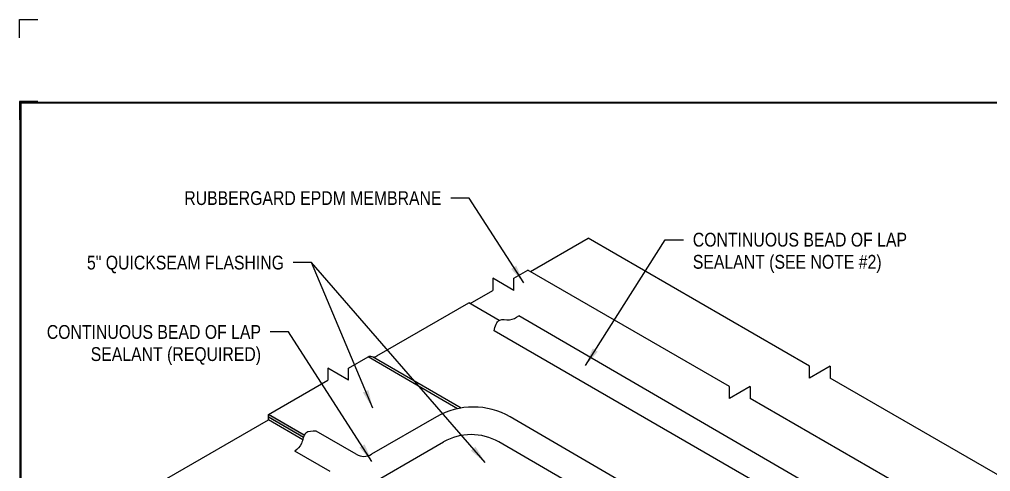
# Model space of a CAD drawing. Header units: inches. Extents: x 165.4 to 185.5, y -66.6 to -49.9.
# Drawn here: x 165.45 to 178.65, y -56 to -49.86 of the extents above; entities that cross this region are included whole.
import ezdxf
from ezdxf.enums import TextEntityAlignment as Align

# ---------------------------------------------------------------- set-up
doc = ezdxf.new("R2010")
doc.units = ezdxf.units.IN
doc.header["$MEASUREMENT"] = 0
doc.layers.get('0').update_dxf_attribs({"linetype": 'CONTINUOUS'})
doc.layers.get('DEFPOINTS').update_dxf_attribs({"linetype": 'CONTINUOUS'})
for name, color, linetype in [('FSBP-ANNO-NOTE', 7, 'CONTINUOUS'), ('FSBP-INSULATION', 7, 'CONTINUOUS'), ('FSBP-MEMBRANE', 7, 'CONTINUOUS'), ('FSBP-SEALANTS', 1, 'CONTINUOUS'), ('FSBP-TTLB-BORDER', 7, 'CONTINUOUS'), ('FSBP-TTLB-TEXT', 7, 'CONTINUOUS')]:
    doc.layers.add(name, color=color, linetype=linetype)
doc.styles.add('FSBP_ARIAL', font='arial.ttf')
doc.styles.add('FSBP_ARIAL_BOLD', font='')
doc.styles.add('FSBP_ARIAL_NAR', font='ARIALN.TTF')
doc.styles.get('FSBP_ARIAL_BOLD').set_extended_font_data('Arial Black')
doc.dimstyles.new('FSBP-LEADER', dxfattribs={"dimtxt": 0.1875, "dimasz": 0.25, "dimexe": 0.0625, "dimexo": 0.125, "dimgap": 0.125, "dimtad": 0, "dimtih": 1, "dimtoh": 1, "dimdec": 4, "dimzin": 0, "dimdsep": 46, "dimlunit": 4, "dimtxsty": 'FSBP_ARIAL_NAR', "dimcen": 0.09375, "dimclrd": 256, "dimclre": 256, "dimclrt": 256, "dimadec": 0, "dimazin": 0, "dimtfac": 1, "dimtdec": 4, "dimtofl": 0, "dimtmove": 0, "dimatfit": 3, "dimfxl": 1, "dimtolj": 1, "dimtzin": 0, "dimlwd": -1, "dimlwe": -1, "dimarcsym": 0})

# ---------------------------------------------------------------- blocks, each defined once
blk = doc.blocks.new('TTLB-EPDM_1')
at = {"layer": 'DEFPOINTS', "linetype": 'Continuous', "ltscale": 1.75}
blk.add_lwpolyline([(-0.015625, 13.88083333333333), (-0.015625, 14.13083333333333), (0.234375, 14.13083333333333)], dxfattribs=at)
at = {"layer": 'DEFPOINTS', "color": 1}
blk.add_lwpolyline([(0.234375, 13.015625), (-0.015625, 13.015625), (-0.015625, 12.765625)], dxfattribs=at)
at = {"layer": 'FSBP-TTLB-BORDER', "const_width": 0.03125}
blk.add_lwpolyline([(20, 0), (20, 13), (0, 13), (0, 0)], dxfattribs=at)
at = {"layer": 'FSBP-TTLB-TEXT'}
for tag, height, style, p in [('MAXIMUM_WARRANTY', 0.1875, 'FSBP_ARIAL_BOLD', (18.03987100774941, 0.2240244307510579)), ('ACCPT_SYSTEMS', 0.21875, 'FSBP_ARIAL', (12.49438170418193, -1.125))]:
    blk.add_attdef(tag, text='', height=height, dxfattribs=dict(at, style=style)).set_placement(p, align=Align.MIDDLE_LEFT)
for tag, height, style, p in [('DETAIL_DESCP_LINE_1', 0.21875, 'FSBP_ARIAL_BOLD', (10.33118450231211, -0.3736318192489421)), ('ISSUE_REV_DATE', 0.21875, 'FSBP_ARIAL', (16.84069633627263, -0.7282559425942452)), ('DETAIL_NUMBER', 0.4375, 'FSBP_ARIAL', (18.91941590748775, -0.8931630692489421))]:
    blk.add_attdef(tag, text='', height=height, dxfattribs=dict(at, style=style)).set_placement(p, align=Align.MIDDLE_CENTER)

msp = doc.modelspace()

# ---------------------------------------------------------------- hatches: boundary and pattern name
at = {"layer": 'FSBP-MEMBRANE'}
h = msp.add_hatch(color=256, dxfattribs=at)
edge = h.paths.add_edge_path()
edge.add_line((168.8323819313687, -55.22489235280876), (168.8323819313686, -55.26239235280858))
edge.add_line((168.8323819313686, -55.26239235280858), (169.3067330835709, -55.536259118223))
edge.add_spline(control_points=[(169.3067330835708, -55.53625911822331), (169.3103108592802, -55.52543229405268), (169.3142126783714, -55.51511335977153), (169.318887476285, -55.50577646013161)], knot_values=[0.2204610961135285, 0.2204610961135285, 0.2204610961135285, 0.2204610961135285, 0.2600930575259853, 0.2600930575259853, 0.2600930575259853, 0.2600930575259853], degree=3, periodic=0)
edge.add_line((169.3188874762862, -55.50577646012911), (168.8323819313687, -55.22489235280879))

# ---------------------------------------------------------------- linework, layer by layer
at = {"layer": 'FSBP-INSULATION'}
for p, q in [((172.3913198111422, -53.28263860989219), (173.1745743517639, -52.83042639002025)), ((176.1857338236888, -54.56892012170897), (173.1745743517639, -52.83042639002025)), ((176.4653600290538, -54.56892012170891), (176.1857338236887, -54.73036238664893)), ((176.1857338236887, -54.73036238664893), (176.1857338236887, -54.56892012170891)), ((176.4653600290538, -54.56892012170891), (176.4653600290538, -54.73036238664893)), ((179.4765195009786, -56.46885611833763), (176.4653600290538, -54.73036238664893))]:
    msp.add_line(p, q, dxfattribs=at)
at = {"layer": 'FSBP-MEMBRANE'}
for p, q in [((172.166980882903, -53.37466075050074), (172.3588438585003, -53.26388860989215)), ((175.0983913668621, -54.84556710130263), (172.3588438585003, -53.26388860989221)), ((172.1669808829031, -53.53850113174633), (171.8832010182543, -53.37466075050074)), ((171.8832010182543, -53.37466075050074), (171.8832010182543, -53.53850113174633)), ((172.1669808829031, -53.53850113174633), (172.1669808829031, -53.37466075050068)), ((171.5711872708367, -53.71864235280876), (171.8832010182543, -53.53850113174633)), ((170.3047449305308, -54.42937708490166), (171.5534804340282, -53.70841930581079)), ((171.9671955584541, -53.94727784426588), (171.5534804340282, -53.70841930581079)), ((169.9208636822374, -54.59645712093672), (170.1855466247819, -54.44364235280872)), ((171.4022360037572, -55.14609829328028), (170.1855466247819, -54.44364235280872)), ((171.4492630610627, -55.13708926969772), (170.2445407797272, -54.44154253626994)), ((169.9208636822374, -54.76029750218234), (169.6370838175885, -54.59645712093672)), ((169.6370838175885, -54.59645712093672), (169.6370838175886, -54.76029750218234)), ((169.9208636822374, -54.76029750218234), (169.9208636822374, -54.59645712093669)), ((168.8323819313687, -55.22489235280875), (169.6370838175886, -54.76029750218234)), ((175.3780175722272, -54.84556710130263), (175.0983913668621, -55.00700936624264)), ((175.0983913668621, -55.00700936624264), (175.0983913668621, -54.84556710130263)), ((175.3780175722272, -54.84556710130263), (175.3780175722272, -55.00700936624264)), ((178.3832204264846, -56.74206404311755), (175.3780175722272, -55.00700936624264)), ((167.4523617692056, -56.09664736492054), (168.8323819313688, -55.29989235280874)), ((168.8323819313686, -55.29989235280866), (168.8323819313687, -55.22489235280875)), ((169.3188874762804, -55.50577646012579), (168.8323819313686, -55.22489235280872)), ((169.3067330835705, -55.53625911822274), (168.8323819313686, -55.26239235280858)), ((169.2970105886459, -55.56814583316086), (168.8323819313686, -55.29989235280866))]:
    msp.add_line(p, q, dxfattribs=at)
msp.add_spline([(170.1855466247819, -54.44364235280867), (170.2174850694785, -54.43131542102945), (170.2514193447799, -54.44391393217177), (170.3047449305307, -54.42937708490166)], degree=3, dxfattribs=at)
at = {"layer": 'FSBP-SEALANTS'}
for p, q in [((176.5146368557361, -56.37198481801722), (172.2343554217035, -53.88588897144108)), ((176.1825657106832, -56.56228439120035), (171.897391924888, -54.08823815244729)), ((171.1138452838065, -55.25742723218737), (170.2335185783724, -55.76568408981794)), ((173.9320315717098, -56.3134719566185), (172.11609730349, -55.25873134868079)), ((170.025185245039, -55.76568408981794), (169.482185640792, -55.45218312153503)), ((169.6787825373337, -56.48270321630804), (171.2105767829855, -55.59832139591666)), ((173.5707258460639, -56.52794139178167), (171.9605767829416, -55.59832139705667)), ((169.6704790875569, -56.00054411244474), (169.1923723621383, -55.7245090658229))]:
    msp.add_line(p, q, dxfattribs=at)
for centre, radius, start, end in [((171.6138452817947, -56.12345263713333), 1, 59.85089526240935, 119.9999998669009), ((171.5855767819762, -56.24784044933767), 0.75, 59.99999991484743, 119.999999910973), ((170.1293519117057, -55.58526213069621), 0.2083333333333333, 239.9999999999994, 300.0000000000005)]:
    msp.add_arc(centre, radius, start, end, dxfattribs=at)
msp.add_open_spline([(171.8973919248881, -54.08823815244729), (171.9142931961842, -54.02552353856552), (171.945068408454, -53.9113276582189), (172.1157553291538, -53.95543392225959), (172.19488627488, -53.90978772073353), (172.2343554217032, -53.88588897144055)], degree=3, knots=[0, 0, 0, 0, 0.1091240657785317, 0.1987019928412272, 0.2894196747174841, 0.2894196747174841, 0.2894196747174841, 0.2894196747174841], dxfattribs=at)
msp.add_spline([(169.482185640792, -55.45218312153503), (169.3387146599466, -55.4782277168779), (169.278542228562, -55.6204829920261), (169.1923723621382, -55.72450906582289)], degree=3, dxfattribs=at)

# ---------------------------------------------------------------- block references
at = {"ltscale": 1.75}
msp.add_blockref('TTLB-EPDM_1', (165.4627011304574, -63.98903783689599), dxfattribs=at)

# ---------------------------------------------------------------- texts
at = {"layer": 'FSBP-ANNO-NOTE', "style": 'FSBP_ARIAL_NAR'}
for s, p in [('RUBBERGARD EPDM MEMBRANE', (171.1833364271149, -52.28523452339232)), ('5" QUICKSEAM FLASHING', (169.0427662110241, -53.16158094689467)), ('CONTINUOUS BEAD OF LAP', (168.7304254623323, -54.10394569779282)), ('SEALANT (REQUIRED)', (168.7304254623323, -54.40472694779282))]:
    msp.add_text(s, height=0.1875, dxfattribs=at).set_placement(p, align=Align.MIDDLE_RIGHT)
for s, p in [('CONTINUOUS BEAD OF LAP', (174.5988910736429, -52.85016107085858)), ('SEALANT (SEE NOTE #2)', (174.5988910736429, -53.15094232085858))]:
    msp.add_text(s, height=0.1875, dxfattribs=at).set_placement(p, align=Align.MIDDLE_LEFT)

# ---------------------------------------------------------------- leaders
at = {"layer": 'FSBP-ANNO-NOTE'}
for points in [[(172.3002046750366, -53.43648835921573), (171.5583364271149, -52.28523452339232), (171.3083364271149, -52.28523452339232)], [(173.138766764523, -54.56144250453011), (174.2238910736429, -52.85016107085858), (174.4738910736429, -52.85016107085858)], [(170.2489919129047, -55.13987509419752), (169.4177662110241, -53.16158094689467), (169.1677662110241, -53.16158094689467)], [(171.778158524172, -55.87913059316134), (169.4177662110241, -53.16158094689467), (169.1677662110241, -53.16158094689467)], [(170.2387681509275, -55.86270154319097), (169.1054254623323, -54.10394569779282), (168.8554254623323, -54.10394569779282)]]:
    msp.add_leader(points, dimstyle='FSBP-LEADER', dxfattribs=at)

doc.saveas('drawing.dxf')
